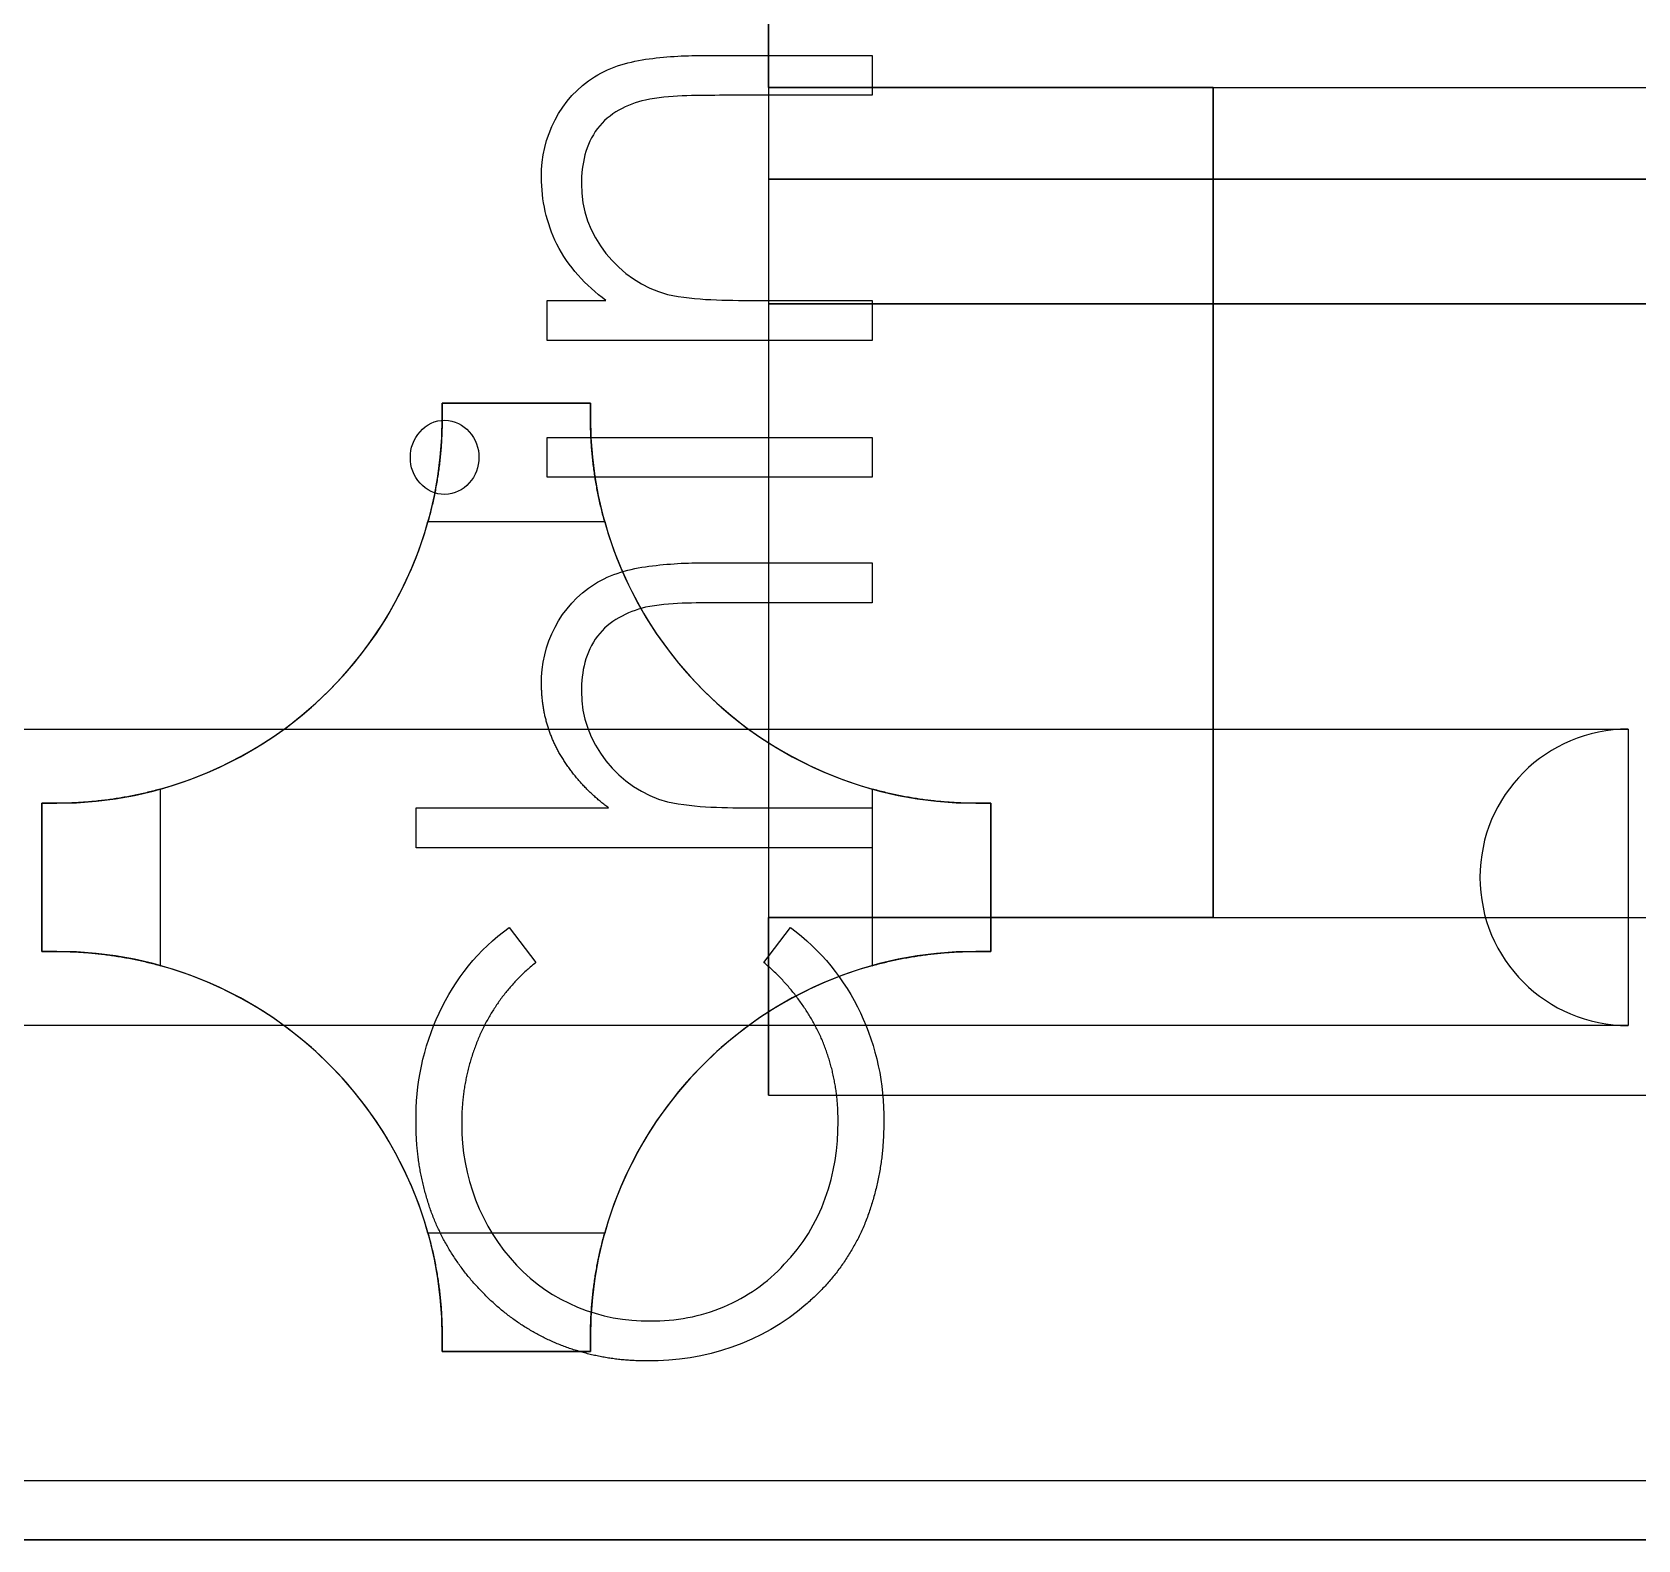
# Model space of a CAD drawing. Header units: millimetres. Extents: x -26.5 to 28.9, y -30 to 30.
# Drawn here: x 14.92 to 20.33, y 7.8 to 12.89 of the extents above; entities that cross this region are included whole.
import ezdxf

# ---------------------------------------------------------------- set-up
doc = ezdxf.new("R2010")
doc.units = ezdxf.units.MM
doc.layers.add('Feature', color=7, linetype='CONTINUOUS')

msp = doc.modelspace()

# ---------------------------------------------------------------- linework, layer by layer
at = {"layer": 'Feature'}
for p, q in [((17.4, 21.8, 12.37), (17.4, 9.9, 12.37)), ((17.4, 21.8, 12.37), (17.4, 9.9, 12.37)), ((17.4, 12.7, 2.45), (17.4, 19, 2.45)), ((17.4, 12.7, 2.45), (17.4, 19, 2.45)), ((17.1907, 12.8077, 15.1), (17.7505, 12.8077, 15.1)), ((17.1907, 12.8077, 15.09), (17.1907, 12.8077, 15.1)), ((17.1907, 12.8077, 15.1), (17.7505, 12.8077, 15.1)), ((17.1907, 12.8077, 15.09), (17.1907, 12.8077, 15.1)), ((17.1907, 12.8077, 15.09), (17.7505, 12.8077, 15.09)), ((17.1907, 12.8077, 15.09), (17.7505, 12.8077, 15.09)), ((17.7505, 12.8077, 15.1), (17.7505, 12.6731, 15.1)), ((17.7505, 12.8077, 15.09), (17.7505, 12.8077, 15.1)), ((17.7505, 12.8077, 15.1), (17.7505, 12.6731, 15.1)), ((17.7505, 12.8077, 15.09), (17.7505, 12.8077, 15.1)), ((17.7505, 12.8077, 15.09), (17.7505, 12.6731, 15.09)), ((17.7505, 12.8077, 15.09), (17.7505, 12.6731, 15.09)), ((17.7505, 12.6731, 15.1), (17.2349, 12.6731, 15.1)), ((17.7505, 12.6731, 15.1), (17.2349, 12.6731, 15.1)), ((17.7505, 12.6731, 15.09), (17.2349, 12.6731, 15.09)), ((17.2349, 12.6731, 15.09), (17.2349, 12.6731, 15.1)), ((17.2349, 12.6731, 15.09), (17.2349, 12.6731, 15.1)), ((17.7505, 12.6731, 15.09), (17.2349, 12.6731, 15.09)), ((17.4, 12.7, 6.67726), (17.4, 9.9, 6.67726)), ((17.4, 12.7, 6.67726), (17.4, 12.7, 2.45)), ((17.4, 12.7, 6.67726), (17.4, 12.7, 2.45)), ((18.9, 12.7, 6.67726), (17.4, 12.7, 6.67726)), ((17.4, 12.7, 2.45), (25.65, 12.7, 2.45)), ((17.4, 12.7, 2.45), (25.65, 12.7, 2.45)), ((17.4, 12.7, 6.67726), (17.4, 9.9, 6.67726)), ((18.9, 12.7, 6.67726), (17.4, 12.7, 6.67726)), ((17.7505, 12.6731, 15.09), (17.7505, 12.6731, 15.1)), ((17.7505, 12.6731, 15.09), (17.7505, 12.6731, 15.1)), ((18.9, 12.7, 5.54), (26.75, 12.7, 5.54)), ((18.9, 9.9, 5.54), (18.9, 12.7, 5.54)), ((18.9, 12.7, 5.54), (18.9, 12.7, 6.67726)), ((18.9, 12.7, 5.54), (26.75, 12.7, 5.54)), ((18.9, 12.7, 6.67726), (18.9, 9.9, 6.67726)), ((18.9, 9.9, 5.54), (18.9, 12.7, 5.54)), ((18.9, 12.7, 5.54), (18.9, 12.7, 6.67726)), ((18.9, 12.7, 6.67726), (18.9, 9.9, 6.67726)), ((16.9855, 12.6572, 15.09), (16.9855, 12.6572, 15.1)), ((16.9855, 12.6572, 15.09), (16.9855, 12.6572, 15.1)), ((16.6351, 12.3978, 15.09), (16.6351, 12.3978, 15.1)), ((16.6351, 12.3978, 15.09), (16.6351, 12.3978, 15.1)), ((16.7697, 12.3744, 15.09), (16.7697, 12.3744, 15.1)), ((16.7697, 12.3744, 15.09), (16.7697, 12.3744, 15.1)), ((17.4, 12.39, 9.19585), (17.4, 11.97, 9.19585)), ((17.4, 12.39, 9.19585), (23.9056, 12.39, 12.0923)), ((17.4, 12.39, 9.57898), (17.4, 11.97, 9.57898)), ((17.4, 12.39, 9.57898), (17.4, 12.39, 9.19585)), ((17.4, 12.39, 9.19585), (17.4, 11.97, 9.19585)), ((23.6687, 12.39, 12.37), (17.4, 12.39, 9.57898)), ((17.4, 12.39, 9.57898), (17.4, 11.97, 9.57898)), ((17.4, 12.39, 9.19585), (23.9056, 12.39, 12.0923)), ((17.4, 12.39, 9.57898), (17.4, 12.39, 9.19585)), ((23.6687, 12.39, 12.37), (17.4, 12.39, 9.57898)), ((16.6544, 11.8462, 15.1), (16.6544, 11.9808, 15.1)), ((16.6544, 11.9808, 15.1), (16.8521, 11.9808, 15.1)), ((16.6544, 11.8462, 15.1), (16.6544, 11.9808, 15.1)), ((16.6544, 11.8462, 15.09), (16.6544, 11.9808, 15.09)), ((16.6544, 11.9808, 15.09), (16.6544, 11.9808, 15.1)), ((16.6544, 11.9808, 15.1), (16.8521, 11.9808, 15.1)), ((16.6544, 11.9808, 15.09), (16.6544, 11.9808, 15.1)), ((16.6544, 11.9808, 15.09), (16.8521, 11.9808, 15.09)), ((16.6544, 11.9808, 15.09), (16.8521, 11.9808, 15.09)), ((16.6544, 11.8462, 15.09), (16.6544, 11.9808, 15.09)), ((16.8521, 11.9808, 15.09), (16.8521, 11.9808, 15.1)), ((16.8521, 11.9808, 15.09), (16.8521, 11.9808, 15.1)), ((17.06, 12.0015, 15.09), (17.06, 12.0015, 15.1)), ((17.06, 12.0015, 15.09), (17.06, 12.0015, 15.1)), ((17.3542, 11.9808, 15.1), (17.7505, 11.9808, 15.1)), ((17.3542, 11.9808, 15.09), (17.3542, 11.9808, 15.1)), ((17.3542, 11.9808, 15.1), (17.7505, 11.9808, 15.1)), ((17.3542, 11.9808, 15.09), (17.3542, 11.9808, 15.1)), ((17.3542, 11.9808, 15.09), (17.7505, 11.9808, 15.09)), ((17.3542, 11.9808, 15.09), (17.7505, 11.9808, 15.09)), ((17.4, 11.97, 9.19585), (23.9056, 11.97, 12.0923)), ((17.4, 11.97, 9.57898), (17.4, 11.97, 9.19585)), ((23.6687, 11.97, 12.37), (17.4, 11.97, 9.57898)), ((23.6687, 11.97, 12.37), (17.4, 11.97, 9.57898)), ((17.4, 11.97, 9.57898), (17.4, 11.97, 9.19585)), ((17.4, 11.97, 9.19585), (23.9056, 11.97, 12.0923)), ((17.7505, 11.9808, 15.1), (17.7505, 11.8462, 15.1)), ((17.7505, 11.9808, 15.09), (17.7505, 11.9808, 15.1)), ((17.7505, 11.9808, 15.1), (17.7505, 11.8462, 15.1)), ((17.7505, 11.9808, 15.09), (17.7505, 11.9808, 15.1)), ((17.7505, 11.9808, 15.09), (17.7505, 11.8462, 15.09)), ((17.7505, 11.9808, 15.09), (17.7505, 11.8462, 15.09)), ((17.7505, 11.8462, 15.1), (16.6544, 11.8462, 15.1)), ((17.7505, 11.8462, 15.1), (16.6544, 11.8462, 15.1)), ((17.7505, 11.8462, 15.09), (16.6544, 11.8462, 15.09)), ((16.6544, 11.8462, 15.09), (16.6544, 11.8462, 15.1)), ((16.6544, 11.8462, 15.09), (16.6544, 11.8462, 15.1)), ((17.7505, 11.8462, 15.09), (16.6544, 11.8462, 15.09)), ((17.7505, 11.8462, 15.09), (17.7505, 11.8462, 15.1)), ((17.7505, 11.8462, 15.09), (17.7505, 11.8462, 15.1)), ((16.3, 11.635, -1.3), (16.3, 11.635, 1.95)), ((16.3, 11.635, -1.3), (16.3, 11.585, -1.4)), ((16.3, 11.585, 1.95), (16.3, 11.635, 1.95)), ((16.8, 11.635, -1.3), (16.3, 11.635, -1.3)), ((16.3, 11.635, -1.3), (16.3, 11.635, 1.95)), ((16.3, 11.635, 1.95), (16.8, 11.635, 1.95)), ((16.3, 11.635, 1.95), (16.8, 11.635, 1.95)), ((16.3, 11.585, 1.95), (16.3, 11.635, 1.95)), ((16.3, 11.635, -1.3), (16.3, 11.585, -1.4)), ((16.8, 11.635, -1.3), (16.3, 11.635, -1.3)), ((16.8, 11.635, -1.3), (16.8, 11.635, 1.95)), ((16.8, 11.585, -1.4), (16.8, 11.635, -1.3)), ((16.8, 11.635, -1.3), (16.8, 11.635, 1.95)), ((16.8, 11.635, 1.95), (16.8, 11.585, 1.95)), ((16.8, 11.635, 1.95), (16.8, 11.585, 1.95)), ((16.8, 11.585, -1.4), (16.8, 11.635, -1.3)), ((16.3, 11.585, -1.4), (16.3, 11.585, 1.95)), ((16.3, 11.585, -1.4), (16.3, 11.585, 1.95)), ((16.3088, 11.5769, 15.09), (16.3088, 11.5769, 15.1)), ((16.3088, 11.5769, 15.09), (16.3088, 11.5769, 15.1)), ((16.8, 11.585, -1.4), (16.8, 11.585, 1.95)), ((16.8, 11.585, -1.4), (16.8, 11.585, 1.95)), ((16.6544, 11.3846, 15.1), (16.6544, 11.5192, 15.1)), ((16.6544, 11.5192, 15.1), (17.7505, 11.5192, 15.1)), ((16.6544, 11.3846, 15.1), (16.6544, 11.5192, 15.1)), ((16.6544, 11.3846, 15.09), (16.6544, 11.5192, 15.09)), ((16.6544, 11.5192, 15.09), (16.6544, 11.5192, 15.1)), ((16.6544, 11.5192, 15.1), (17.7505, 11.5192, 15.1)), ((16.6544, 11.5192, 15.09), (16.6544, 11.5192, 15.1)), ((16.6544, 11.5192, 15.09), (17.7505, 11.5192, 15.09)), ((16.6544, 11.5192, 15.09), (17.7505, 11.5192, 15.09)), ((16.6544, 11.3846, 15.09), (16.6544, 11.5192, 15.09)), ((17.7505, 11.5192, 15.1), (17.7505, 11.3846, 15.1)), ((17.7505, 11.5192, 15.09), (17.7505, 11.5192, 15.1)), ((17.7505, 11.5192, 15.1), (17.7505, 11.3846, 15.1)), ((17.7505, 11.5192, 15.09), (17.7505, 11.5192, 15.1)), ((17.7505, 11.5192, 15.09), (17.7505, 11.3846, 15.09)), ((17.7505, 11.5192, 15.09), (17.7505, 11.3846, 15.09)), ((16.1928, 11.4513, 15.09), (16.1928, 11.4513, 15.1)), ((16.1928, 11.4513, 15.09), (16.1928, 11.4513, 15.1)), ((16.4236, 11.4513, 15.09), (16.4236, 11.4513, 15.1)), ((16.4236, 11.4513, 15.09), (16.4236, 11.4513, 15.1)), ((17.7505, 11.3846, 15.1), (16.6544, 11.3846, 15.1)), ((17.7505, 11.3846, 15.1), (16.6544, 11.3846, 15.1)), ((17.7505, 11.3846, 15.09), (16.6544, 11.3846, 15.09)), ((16.6544, 11.3846, 15.09), (16.6544, 11.3846, 15.1)), ((16.6544, 11.3846, 15.09), (16.6544, 11.3846, 15.1)), ((17.7505, 11.3846, 15.09), (16.6544, 11.3846, 15.09)), ((17.7505, 11.3846, 15.09), (17.7505, 11.3846, 15.1)), ((17.7505, 11.3846, 15.09), (17.7505, 11.3846, 15.1)), ((16.3088, 11.3269, 15.09), (16.3088, 11.3269, 15.1)), ((16.3088, 11.3269, 15.09), (16.3088, 11.3269, 15.1)), ((16.252, 11.235, -2.1), (16.848, 11.235, -2.1)), ((16.252, 11.235, -2.1), (16.848, 11.235, -2.1)), ((17.1907, 11.0962, 15.1), (17.7505, 11.0962, 15.1)), ((17.1907, 11.0962, 15.09), (17.1907, 11.0962, 15.1)), ((17.1907, 11.0962, 15.1), (17.7505, 11.0962, 15.1)), ((17.1907, 11.0962, 15.09), (17.1907, 11.0962, 15.1)), ((17.1907, 11.0962, 15.09), (17.7505, 11.0962, 15.09)), ((17.1907, 11.0962, 15.09), (17.7505, 11.0962, 15.09)), ((17.7505, 11.0962, 15.1), (17.7505, 10.9615, 15.1)), ((17.7505, 11.0962, 15.09), (17.7505, 11.0962, 15.1)), ((17.7505, 11.0962, 15.1), (17.7505, 10.9615, 15.1)), ((17.7505, 11.0962, 15.09), (17.7505, 11.0962, 15.1)), ((17.7505, 11.0962, 15.09), (17.7505, 10.9615, 15.09)), ((17.7505, 11.0962, 15.09), (17.7505, 10.9615, 15.09)), ((16.9855, 10.9459, 15.09), (16.9855, 10.9459, 15.1)), ((16.9855, 10.9459, 15.09), (16.9855, 10.9459, 15.1)), ((17.7505, 10.9615, 15.1), (17.2349, 10.9615, 15.1)), ((17.7505, 10.9615, 15.1), (17.2349, 10.9615, 15.1)), ((17.7505, 10.9615, 15.09), (17.2349, 10.9615, 15.09)), ((17.2349, 10.9615, 15.09), (17.2349, 10.9615, 15.1)), ((17.2349, 10.9615, 15.09), (17.2349, 10.9615, 15.1)), ((17.7505, 10.9615, 15.09), (17.2349, 10.9615, 15.09)), ((17.7505, 10.9615, 15.09), (17.7505, 10.9615, 15.1)), ((17.7505, 10.9615, 15.09), (17.7505, 10.9615, 15.1)), ((16.6351, 10.6863, 15.09), (16.6351, 10.6863, 15.1)), ((16.6351, 10.6863, 15.09), (16.6351, 10.6863, 15.1)), ((16.7697, 10.6626, 15.09), (16.7697, 10.6626, 15.1)), ((16.7697, 10.6626, 15.09), (16.7697, 10.6626, 15.1)), ((12.3, 10.535, 1.95), (20.3, 10.535, 1.95)), ((12.3, 10.535, 1.95), (20.3, 10.535, 1.95)), ((20.3, 10.535, 1.95), (20.3, 9.535, 1.95)), ((20.3, 10.535, 1.95), (20.3, 9.535, 1.95)), ((15.35, 9.737, -2.1), (15.35, 10.333, -2.1)), ((15.35, 9.737, -2.1), (15.35, 10.333, -2.1)), ((17.06, 10.29, 15.09), (17.06, 10.29, 15.1)), ((17.06, 10.29, 15.09), (17.06, 10.29, 15.1)), ((17.75, 10.333, -2.1), (17.75, 9.737, -2.1)), ((17.75, 10.333, -2.1), (17.75, 9.737, -2.1)), ((14.95, 10.285, -1.3), (14.95, 10.285, 1.95)), ((14.95, 10.285, -1.3), (14.95, 9.785, -1.3)), ((14.95, 9.785, 1.95), (14.95, 10.285, 1.95)), ((15, 10.285, -1.4), (14.95, 10.285, -1.3)), ((14.95, 10.285, -1.3), (14.95, 10.285, 1.95)), ((14.95, 10.285, 1.95), (15, 10.285, 1.95)), ((14.95, 10.285, 1.95), (15, 10.285, 1.95)), ((14.95, 9.785, 1.95), (14.95, 10.285, 1.95)), ((14.95, 10.285, -1.3), (14.95, 9.785, -1.3)), ((15, 10.285, -1.4), (14.95, 10.285, -1.3)), ((15, 10.285, -1.4), (15, 10.285, 1.95)), ((15, 10.285, -1.4), (15, 10.285, 1.95)), ((16.2121, 10.1346, 15.1), (16.2121, 10.2692, 15.1)), ((16.2121, 10.2692, 15.1), (16.8614, 10.2692, 15.1)), ((16.2121, 10.1346, 15.1), (16.2121, 10.2692, 15.1)), ((16.2121, 10.1346, 15.09), (16.2121, 10.2692, 15.09)), ((16.2121, 10.2692, 15.09), (16.2121, 10.2692, 15.1)), ((16.2121, 10.2692, 15.1), (16.8614, 10.2692, 15.1)), ((16.2121, 10.2692, 15.09), (16.2121, 10.2692, 15.1)), ((16.2121, 10.2692, 15.09), (16.8614, 10.2692, 15.09)), ((16.2121, 10.2692, 15.09), (16.8614, 10.2692, 15.09)), ((16.2121, 10.1346, 15.09), (16.2121, 10.2692, 15.09)), ((16.8614, 10.2692, 15.09), (16.8614, 10.2692, 15.1)), ((16.8614, 10.2692, 15.09), (16.8614, 10.2692, 15.1)), ((17.3542, 10.2692, 15.1), (17.7505, 10.2692, 15.1)), ((17.3542, 10.2692, 15.09), (17.3542, 10.2692, 15.1)), ((17.3542, 10.2692, 15.1), (17.7505, 10.2692, 15.1)), ((17.3542, 10.2692, 15.09), (17.3542, 10.2692, 15.1)), ((17.3542, 10.2692, 15.09), (17.7505, 10.2692, 15.09)), ((17.3542, 10.2692, 15.09), (17.7505, 10.2692, 15.09)), ((17.7505, 10.2692, 15.1), (17.7505, 10.1346, 15.1)), ((17.7505, 10.2692, 15.09), (17.7505, 10.2692, 15.1)), ((17.7505, 10.2692, 15.1), (17.7505, 10.1346, 15.1)), ((17.7505, 10.2692, 15.09), (17.7505, 10.2692, 15.1)), ((17.7505, 10.2692, 15.09), (17.7505, 10.1346, 15.09)), ((17.7505, 10.2692, 15.09), (17.7505, 10.1346, 15.09)), ((18.1, 10.285, -1.4), (18.1, 10.285, 1.95)), ((18.15, 10.285, -1.3), (18.1, 10.285, -1.4)), ((18.1, 10.285, -1.4), (18.1, 10.285, 1.95)), ((18.1, 10.285, 1.95), (18.15, 10.285, 1.95)), ((18.1, 10.285, 1.95), (18.15, 10.285, 1.95)), ((18.15, 10.285, -1.3), (18.1, 10.285, -1.4)), ((18.15, 9.785, -1.3), (18.15, 10.285, -1.3)), ((18.15, 10.285, -1.3), (18.15, 10.285, 1.95)), ((18.15, 10.285, 1.95), (18.15, 9.785, 1.95)), ((18.15, 10.285, -1.3), (18.15, 10.285, 1.95)), ((18.15, 10.285, 1.95), (18.15, 9.785, 1.95)), ((18.15, 9.785, -1.3), (18.15, 10.285, -1.3)), ((17.7505, 10.1346, 15.1), (16.2121, 10.1346, 15.1)), ((17.7505, 10.1346, 15.1), (16.2121, 10.1346, 15.1)), ((17.7505, 10.1346, 15.09), (16.2121, 10.1346, 15.09)), ((16.2121, 10.1346, 15.09), (16.2121, 10.1346, 15.1)), ((16.2121, 10.1346, 15.09), (16.2121, 10.1346, 15.1)), ((17.7505, 10.1346, 15.09), (16.2121, 10.1346, 15.09)), ((17.7505, 10.1346, 15.09), (17.7505, 10.1346, 15.1)), ((17.7505, 10.1346, 15.09), (17.7505, 10.1346, 15.1)), ((16.5258, 9.86538, 15.1), (16.6159, 9.7476, 15.1)), ((16.5258, 9.86538, 15.09), (16.5258, 9.86538, 15.1)), ((16.5258, 9.86538, 15.1), (16.6159, 9.7476, 15.1)), ((16.5258, 9.86538, 15.09), (16.5258, 9.86538, 15.1)), ((16.5258, 9.86538, 15.09), (16.6159, 9.7476, 15.09)), ((16.5258, 9.86538, 15.09), (16.6159, 9.7476, 15.09)), ((17.3851, 9.7476, 15.1), (17.4744, 9.86538, 15.1)), ((17.3851, 9.7476, 15.1), (17.4744, 9.86538, 15.1)), ((17.3851, 9.7476, 15.09), (17.4744, 9.86538, 15.09)), ((17.3851, 9.7476, 15.09), (17.4744, 9.86538, 15.09)), ((17.4, 9.9, 12.37), (17.4, 9.9, 9.605)), ((17.4, 9.9, 9.605), (17.4, 9.3, 9.605)), ((17.4, 9.3, 6.805), (17.4, 9.9, 6.805)), ((17.4, 9.9, 6.805), (17.4, 9.9, 6.67726)), ((18.9, 9.9, 6.67726), (17.4, 9.9, 6.67726)), ((17.4, 9.9, 6.805), (17.4, 9.9, 6.67726)), ((17.4, 9.9, 6.805), (26.75, 9.9, 6.805)), ((17.4, 9.9, 9.605), (26.6, 9.9, 9.605)), ((17.4, 9.9, 9.605), (17.4, 9.3, 9.605)), ((17.4, 9.9, 12.37), (26.6, 9.9, 12.37)), ((17.4, 9.9, 9.605), (26.6, 9.9, 9.605)), ((17.4, 9.9, 12.37), (17.4, 9.9, 9.605)), ((17.4, 9.9, 12.37), (26.6, 9.9, 12.37)), ((17.4, 9.9, 6.805), (26.75, 9.9, 6.805)), ((17.4, 9.3, 6.805), (17.4, 9.9, 6.805)), ((18.9, 9.9, 6.67726), (17.4, 9.9, 6.67726)), ((17.4744, 9.86538, 15.09), (17.4744, 9.86538, 15.1)), ((17.4744, 9.86538, 15.09), (17.4744, 9.86538, 15.1)), ((18.9, 9.9, 5.54), (26.75, 9.9, 5.54)), ((18.9, 9.9, 6.67726), (18.9, 9.9, 5.54)), ((18.9, 9.9, 5.54), (26.75, 9.9, 5.54)), ((18.9, 9.9, 6.67726), (18.9, 9.9, 5.54)), ((14.95, 9.785, -1.3), (14.95, 9.785, 1.95)), ((14.95, 9.785, -1.3), (15, 9.785, -1.4)), ((15, 9.785, 1.95), (14.95, 9.785, 1.95)), ((14.95, 9.785, -1.3), (14.95, 9.785, 1.95)), ((15, 9.785, 1.95), (14.95, 9.785, 1.95)), ((14.95, 9.785, -1.3), (15, 9.785, -1.4)), ((15, 9.785, -1.4), (15, 9.785, 1.95)), ((15, 9.785, -1.4), (15, 9.785, 1.95)), ((18.1, 9.785, -1.4), (18.1, 9.785, 1.95)), ((18.1, 9.785, -1.4), (18.15, 9.785, -1.3)), ((18.15, 9.785, 1.95), (18.1, 9.785, 1.95)), ((18.1, 9.785, -1.4), (18.1, 9.785, 1.95)), ((18.15, 9.785, 1.95), (18.1, 9.785, 1.95)), ((18.1, 9.785, -1.4), (18.15, 9.785, -1.3)), ((18.15, 9.785, -1.3), (18.15, 9.785, 1.95)), ((18.15, 9.785, -1.3), (18.15, 9.785, 1.95)), ((16.6159, 9.7476, 15.09), (16.6159, 9.7476, 15.1)), ((16.6159, 9.7476, 15.09), (16.6159, 9.7476, 15.1)), ((17.3851, 9.7476, 15.09), (17.3851, 9.7476, 15.1)), ((17.3851, 9.7476, 15.09), (17.3851, 9.7476, 15.1)), ((20.3, 9.535, 1.95), (12.3, 9.535, 1.95)), ((20.3, 9.535, 1.95), (12.3, 9.535, 1.95)), ((17.4, 9.3, 9.605), (17.4, 9.3, 6.805)), ((17.4, 9.3, 9.605), (26.6, 9.3, 9.605)), ((17.4, 9.3, 6.805), (26.75, 9.3, 6.805)), ((17.4, 9.3, 9.605), (17.4, 9.3, 6.805)), ((17.4, 9.3, 9.605), (26.6, 9.3, 9.605)), ((17.4, 9.3, 6.805), (26.75, 9.3, 6.805)), ((16.2121, 9.21094, 15.09), (16.2121, 9.21094, 15.1)), ((16.2121, 9.21094, 15.09), (16.2121, 9.21094, 15.1)), ((17.6351, 9.21184, 15.09), (17.6351, 9.21184, 15.1)), ((17.6351, 9.21184, 15.09), (17.6351, 9.21184, 15.1)), ((17.789, 9.21274, 15.09), (17.789, 9.21274, 15.1)), ((17.789, 9.21274, 15.09), (17.789, 9.21274, 15.1)), ((16.3659, 9.20252, 15.09), (16.3659, 9.20252, 15.1)), ((16.3659, 9.20252, 15.09), (16.3659, 9.20252, 15.1)), ((16.848, 8.835, -2.1), (16.252, 8.835, -2.1)), ((16.848, 8.835, -2.1), (16.252, 8.835, -2.1)), ((17.5267, 8.59405, 15.09), (17.5267, 8.59405, 15.1)), ((17.5267, 8.59405, 15.09), (17.5267, 8.59405, 15.1)), ((17.002, 8.53846, 15.09), (17.002, 8.53846, 15.1)), ((17.002, 8.53846, 15.09), (17.002, 8.53846, 15.1)), ((16.3, 8.485, -1.4), (16.3, 8.485, 1.95)), ((16.3, 8.485, -1.4), (16.3, 8.435, -1.3)), ((16.3, 8.435, 1.95), (16.3, 8.485, 1.95)), ((16.3, 8.485, -1.4), (16.3, 8.485, 1.95)), ((16.3, 8.435, 1.95), (16.3, 8.485, 1.95)), ((16.3, 8.485, -1.4), (16.3, 8.435, -1.3)), ((16.8, 8.485, -1.4), (16.8, 8.485, 1.95)), ((16.8, 8.435, -1.3), (16.8, 8.485, -1.4)), ((16.8, 8.485, -1.4), (16.8, 8.485, 1.95)), ((16.8, 8.485, 1.95), (16.8, 8.435, 1.95)), ((16.8, 8.485, 1.95), (16.8, 8.435, 1.95)), ((16.8, 8.435, -1.3), (16.8, 8.485, -1.4)), ((16.3, 8.435, -1.3), (16.3, 8.435, 1.95)), ((16.3, 8.435, -1.3), (16.8, 8.435, -1.3)), ((16.8, 8.435, 1.95), (16.3, 8.435, 1.95)), ((16.3, 8.435, -1.3), (16.3, 8.435, 1.95)), ((16.8, 8.435, 1.95), (16.3, 8.435, 1.95)), ((16.3, 8.435, -1.3), (16.8, 8.435, -1.3)), ((16.8, 8.435, -1.3), (16.8, 8.435, 1.95)), ((16.8, 8.435, -1.3), (16.8, 8.435, 1.95)), ((16.9918, 8.40385, 15.09), (16.9918, 8.40385, 15.1)), ((16.9918, 8.40385, 15.09), (16.9918, 8.40385, 15.1)), ((6.15, 8, 15.1), (27.1, 8, 15.1)), ((6.15, 8, 15.1), (27.1, 8, 15.1)), ((27.1, 7.8, 14.9), (6.15, 7.8, 14.9)), ((27.1, 7.8, 14.9), (6.15, 7.8, 14.9)), ((11.85, 7.8, 1.95), (27.1, 7.8, 1.95)), ((11.85, 7.8, 1.95), (27.1, 7.8, 1.95))]:
    msp.add_line(p, q, dxfattribs=at)
for centre, radius, start, end in [((15, 11.585, 1.95), 1.3, -90, 0), ((15, 11.585, 1.95), 1.3, -90, 0), ((18.1, 11.585, 1.95), 1.3, 180, -90), ((18.1, 11.585, 1.95), 1.3, 180, -90), ((15, 11.585, -2.1), 1.3, -74.3815, -15.6185), ((15, 11.585, -2.1), 1.3, -74.3815, -15.6185), ((18.1, 11.585, -2.1), 1.3, -164.382, -105.618), ((18.1, 11.585, -2.1), 1.3, -164.382, -105.618), ((20.3, 10.035, 1.95), 0.5, 90, -90), ((20.3, 10.035, 1.95), 0.5, 90, -90), ((15, 8.485, 1.95), 1.3, 0, 90), ((15, 8.485, 1.95), 1.3, 0, 90), ((18.1, 8.485, 1.95), 1.3, 90, 180), ((18.1, 8.485, 1.95), 1.3, 90, 180), ((15, 8.485, -2.1), 1.3, 15.6185, 74.3815), ((15, 8.485, -2.1), 1.3, 15.6185, 74.3815), ((18.1, 8.485, -2.1), 1.3, 105.618, 164.382), ((18.1, 8.485, -2.1), 1.3, 105.618, 164.382)]:
    msp.add_arc(centre, radius, start, end, dxfattribs=at)
for points, degree, knots in [([(16.6351, 12.3978, 15.1), (16.6322, 12.5311, 15.1), (16.6996, 12.6654, 15.1), (16.8142, 12.7356, 15.1), (16.8694, 12.771, 15.1), (16.9339, 12.7873, 15.1), (16.9981, 12.7963, 15.1), (17.0621, 12.8043, 15.1), (17.1263, 12.8081, 15.1), (17.1907, 12.8077, 15.1)], 3, [0, 0, 0, 0, 0.507044, 0.507044, 0.507044, 0.754803, 0.754803, 0.754803, 1, 1, 1, 1]), ([(16.6351, 12.3978, 15.1), (16.6322, 12.5311, 15.1), (16.6996, 12.6654, 15.1), (16.8142, 12.7356, 15.1), (16.8694, 12.771, 15.1), (16.9339, 12.7873, 15.1), (16.9981, 12.7963, 15.1), (17.0621, 12.8043, 15.1), (17.1263, 12.8081, 15.1), (17.1907, 12.8077, 15.1)], 3, [0, 0, 0, 0, 0.507044, 0.507044, 0.507044, 0.754803, 0.754803, 0.754803, 1, 1, 1, 1]), ([(16.6351, 12.3978, 15.09), (16.6322, 12.5311, 15.09), (16.6996, 12.6654, 15.09), (16.8142, 12.7356, 15.09), (16.8694, 12.771, 15.09), (16.9339, 12.7873, 15.09), (16.9981, 12.7963, 15.09), (17.0621, 12.8043, 15.09), (17.1263, 12.8081, 15.09), (17.1907, 12.8077, 15.09)], 3, [0, 0, 0, 0, 0.507044, 0.507044, 0.507044, 0.754803, 0.754803, 0.754803, 1, 1, 1, 1]), ([(16.6351, 12.3978, 15.09), (16.6322, 12.5311, 15.09), (16.6996, 12.6654, 15.09), (16.8142, 12.7356, 15.09), (16.8694, 12.771, 15.09), (16.9339, 12.7873, 15.09), (16.9981, 12.7963, 15.09), (17.0621, 12.8043, 15.09), (17.1263, 12.8081, 15.09), (17.1907, 12.8077, 15.09)], 3, [0, 0, 0, 0, 0.507044, 0.507044, 0.507044, 0.754803, 0.754803, 0.754803, 1, 1, 1, 1]), ([(16.9855, 12.6572, 15.1), (16.9234, 12.6432, 15.1), (16.8626, 12.6127, 15.1), (16.8238, 12.5607, 15.1), (16.7833, 12.5078, 15.1), (16.7697, 12.4397, 15.1), (16.7697, 12.3744, 15.1)], 3, [0, 0, 0, 0, 0.493178, 0.493178, 0.493178, 1, 1, 1, 1]), ([(16.9855, 12.6572, 15.1), (16.9234, 12.6432, 15.1), (16.8626, 12.6127, 15.1), (16.8238, 12.5607, 15.1), (16.7833, 12.5078, 15.1), (16.7697, 12.4397, 15.1), (16.7697, 12.3744, 15.1)], 3, [0, 0, 0, 0, 0.493178, 0.493178, 0.493178, 1, 1, 1, 1]), ([(16.9855, 12.6572, 15.09), (16.9234, 12.6432, 15.09), (16.8626, 12.6127, 15.09), (16.8238, 12.5607, 15.09), (16.7833, 12.5078, 15.09), (16.7697, 12.4397, 15.09), (16.7697, 12.3744, 15.09)], 3, [0, 0, 0, 0, 0.493178, 0.493178, 0.493178, 1, 1, 1, 1]), ([(16.9855, 12.6572, 15.09), (16.9234, 12.6432, 15.09), (16.8626, 12.6127, 15.09), (16.8238, 12.5607, 15.09), (16.7833, 12.5078, 15.09), (16.7697, 12.4397, 15.09), (16.7697, 12.3744, 15.09)], 3, [0, 0, 0, 0, 0.493178, 0.493178, 0.493178, 1, 1, 1, 1]), ([(16.8521, 11.9808, 15.1), (16.7849, 12.0319, 15.1), (16.7243, 12.0944, 15.1), (16.6868, 12.171, 15.1), (16.652, 12.2425, 15.1), (16.6348, 12.3182, 15.1), (16.6351, 12.3978, 15.1)], 3, [0, 0, 0, 0, 0.51993, 0.51993, 0.51993, 1, 1, 1, 1]), ([(16.8521, 11.9808, 15.1), (16.7849, 12.0319, 15.1), (16.7243, 12.0944, 15.1), (16.6868, 12.171, 15.1), (16.652, 12.2425, 15.1), (16.6348, 12.3182, 15.1), (16.6351, 12.3978, 15.1)], 3, [0, 0, 0, 0, 0.51993, 0.51993, 0.51993, 1, 1, 1, 1]), ([(16.8521, 11.9808, 15.09), (16.7849, 12.0319, 15.09), (16.7243, 12.0944, 15.09), (16.6868, 12.171, 15.09), (16.652, 12.2425, 15.09), (16.6348, 12.3182, 15.09), (16.6351, 12.3978, 15.09)], 3, [0, 0, 0, 0, 0.51993, 0.51993, 0.51993, 1, 1, 1, 1]), ([(16.8521, 11.9808, 15.09), (16.7849, 12.0319, 15.09), (16.7243, 12.0944, 15.09), (16.6868, 12.171, 15.09), (16.652, 12.2425, 15.09), (16.6348, 12.3182, 15.09), (16.6351, 12.3978, 15.09)], 3, [0, 0, 0, 0, 0.51993, 0.51993, 0.51993, 1, 1, 1, 1]), ([(16.6351, 10.6863, 15.1), (16.6322, 10.8195, 15.1), (16.6995, 10.9537, 15.1), (16.8139, 11.024, 15.1), (16.8689, 11.0596, 15.1), (16.9334, 11.0757, 15.1), (16.9975, 11.0847, 15.1), (17.0617, 11.0928, 15.1), (17.1261, 11.0966, 15.1), (17.1907, 11.0962, 15.1)], 3, [0, 0, 0, 0, 0.506696, 0.506696, 0.506696, 0.75408, 0.75408, 0.75408, 1, 1, 1, 1]), ([(16.6351, 10.6863, 15.1), (16.6322, 10.8195, 15.1), (16.6995, 10.9537, 15.1), (16.8139, 11.024, 15.1), (16.8689, 11.0596, 15.1), (16.9334, 11.0757, 15.1), (16.9975, 11.0847, 15.1), (17.0617, 11.0928, 15.1), (17.1261, 11.0966, 15.1), (17.1907, 11.0962, 15.1)], 3, [0, 0, 0, 0, 0.506696, 0.506696, 0.506696, 0.75408, 0.75408, 0.75408, 1, 1, 1, 1]), ([(16.6351, 10.6863, 15.09), (16.6322, 10.8195, 15.09), (16.6995, 10.9537, 15.09), (16.8139, 11.024, 15.09), (16.8689, 11.0596, 15.09), (16.9334, 11.0757, 15.09), (16.9975, 11.0847, 15.09), (17.0617, 11.0928, 15.09), (17.1261, 11.0966, 15.09), (17.1907, 11.0962, 15.09)], 3, [0, 0, 0, 0, 0.506696, 0.506696, 0.506696, 0.75408, 0.75408, 0.75408, 1, 1, 1, 1]), ([(16.6351, 10.6863, 15.09), (16.6322, 10.8195, 15.09), (16.6995, 10.9537, 15.09), (16.8139, 11.024, 15.09), (16.8689, 11.0596, 15.09), (16.9334, 11.0757, 15.09), (16.9975, 11.0847, 15.09), (17.0617, 11.0928, 15.09), (17.1261, 11.0966, 15.09), (17.1907, 11.0962, 15.09)], 3, [0, 0, 0, 0, 0.506696, 0.506696, 0.506696, 0.75408, 0.75408, 0.75408, 1, 1, 1, 1]), ([(16.9855, 10.9459, 15.1), (16.9237, 10.9305, 15.1), (16.8627, 10.9004, 15.1), (16.8238, 10.8483, 15.1), (16.7831, 10.7957, 15.1), (16.7696, 10.7277, 15.1), (16.7697, 10.6626, 15.1)], 3, [0, 0, 0, 0, 0.494379, 0.494379, 0.494379, 1, 1, 1, 1]), ([(16.9855, 10.9459, 15.1), (16.9237, 10.9305, 15.1), (16.8627, 10.9004, 15.1), (16.8238, 10.8483, 15.1), (16.7831, 10.7957, 15.1), (16.7696, 10.7277, 15.1), (16.7697, 10.6626, 15.1)], 3, [0, 0, 0, 0, 0.494379, 0.494379, 0.494379, 1, 1, 1, 1]), ([(16.9855, 10.9459, 15.09), (16.9237, 10.9305, 15.09), (16.8627, 10.9004, 15.09), (16.8238, 10.8483, 15.09), (16.7831, 10.7957, 15.09), (16.7696, 10.7277, 15.09), (16.7697, 10.6626, 15.09)], 3, [0, 0, 0, 0, 0.494379, 0.494379, 0.494379, 1, 1, 1, 1]), ([(16.9855, 10.9459, 15.09), (16.9237, 10.9305, 15.09), (16.8627, 10.9004, 15.09), (16.8238, 10.8483, 15.09), (16.7831, 10.7957, 15.09), (16.7696, 10.7277, 15.09), (16.7697, 10.6626, 15.09)], 3, [0, 0, 0, 0, 0.494379, 0.494379, 0.494379, 1, 1, 1, 1]), ([(16.8614, 10.2692, 15.1), (16.7561, 10.347, 15.1), (16.6916, 10.4603, 15.1), (16.635, 10.5662, 15.1), (16.6351, 10.6863, 15.1)], 2, [0, 0, 0, 0.522555, 0.522555, 1, 1, 1]), ([(16.8614, 10.2692, 15.1), (16.7561, 10.347, 15.1), (16.6916, 10.4603, 15.1), (16.635, 10.5662, 15.1), (16.6351, 10.6863, 15.1)], 2, [0, 0, 0, 0.522555, 0.522555, 1, 1, 1]), ([(16.8614, 10.2692, 15.09), (16.7561, 10.347, 15.09), (16.6916, 10.4603, 15.09), (16.635, 10.5662, 15.09), (16.6351, 10.6863, 15.09)], 2, [0, 0, 0, 0.522555, 0.522555, 1, 1, 1]), ([(16.8614, 10.2692, 15.09), (16.7561, 10.347, 15.09), (16.6916, 10.4603, 15.09), (16.635, 10.5662, 15.09), (16.6351, 10.6863, 15.09)], 2, [0, 0, 0, 0.522555, 0.522555, 1, 1, 1]), ([(16.6159, 9.7476, 15.1), (16.4946, 9.65005, 15.1), (16.4296, 9.50871, 15.1), (16.3646, 9.36263, 15.1), (16.3659, 9.20252, 15.1)], 2, [0, 0, 0, 0.492456, 0.492456, 1, 1, 1]), ([(16.6159, 9.7476, 15.1), (16.4946, 9.65005, 15.1), (16.4296, 9.50871, 15.1), (16.3646, 9.36263, 15.1), (16.3659, 9.20252, 15.1)], 2, [0, 0, 0, 0.492456, 0.492456, 1, 1, 1]), ([(16.6159, 9.7476, 15.09), (16.4946, 9.65005, 15.09), (16.4296, 9.50871, 15.09), (16.3646, 9.36263, 15.09), (16.3659, 9.20252, 15.09)], 2, [0, 0, 0, 0.492456, 0.492456, 1, 1, 1]), ([(16.6159, 9.7476, 15.09), (16.4946, 9.65005, 15.09), (16.4296, 9.50871, 15.09), (16.3646, 9.36263, 15.09), (16.3659, 9.20252, 15.09)], 2, [0, 0, 0, 0.492456, 0.492456, 1, 1, 1]), ([(17.6351, 9.21184, 15.1), (17.6362, 9.3659, 15.1), (17.5726, 9.50601, 15.1), (17.5047, 9.64664, 15.1), (17.3851, 9.7476, 15.1)], 2, [0, 0, 0, 0.49594, 0.49594, 1, 1, 1]), ([(17.6351, 9.21184, 15.1), (17.6362, 9.3659, 15.1), (17.5726, 9.50601, 15.1), (17.5047, 9.64664, 15.1), (17.3851, 9.7476, 15.1)], 2, [0, 0, 0, 0.49594, 0.49594, 1, 1, 1]), ([(17.6351, 9.21184, 15.09), (17.6362, 9.3659, 15.09), (17.5726, 9.50601, 15.09), (17.5047, 9.64664, 15.09), (17.3851, 9.7476, 15.09)], 2, [0, 0, 0, 0.49594, 0.49594, 1, 1, 1]), ([(17.6351, 9.21184, 15.09), (17.6362, 9.3659, 15.09), (17.5726, 9.50601, 15.09), (17.5047, 9.64664, 15.09), (17.3851, 9.7476, 15.09)], 2, [0, 0, 0, 0.49594, 0.49594, 1, 1, 1]), ([(16.9918, 8.40385, 15.1), (16.8342, 8.40255, 15.1), (16.6883, 8.46154, 15.1), (16.5451, 8.52197, 15.1), (16.4371, 8.63401, 15.1), (16.3263, 8.74652, 15.1), (16.2682, 8.89333, 15.1), (16.2106, 9.04677, 15.1), (16.2121, 9.21094, 15.1)], 2, [0, 0, 0, 0.248014, 0.248014, 0.492743, 0.492743, 0.741246, 0.741246, 1, 1, 1]), ([(16.9918, 8.40385, 15.1), (16.8342, 8.40255, 15.1), (16.6883, 8.46154, 15.1), (16.5451, 8.52197, 15.1), (16.4371, 8.63401, 15.1), (16.3263, 8.74652, 15.1), (16.2682, 8.89333, 15.1), (16.2106, 9.04677, 15.1), (16.2121, 9.21094, 15.1)], 2, [0, 0, 0, 0.248014, 0.248014, 0.492743, 0.492743, 0.741246, 0.741246, 1, 1, 1]), ([(16.9918, 8.40385, 15.09), (16.8342, 8.40255, 15.09), (16.6883, 8.46154, 15.09), (16.5451, 8.52197, 15.09), (16.4371, 8.63401, 15.09), (16.3263, 8.74652, 15.09), (16.2682, 8.89333, 15.09), (16.2106, 9.04677, 15.09), (16.2121, 9.21094, 15.09)], 2, [0, 0, 0, 0.248014, 0.248014, 0.492743, 0.492743, 0.741246, 0.741246, 1, 1, 1]), ([(16.9918, 8.40385, 15.09), (16.8342, 8.40255, 15.09), (16.6883, 8.46154, 15.09), (16.5451, 8.52197, 15.09), (16.4371, 8.63401, 15.09), (16.3263, 8.74652, 15.09), (16.2682, 8.89333, 15.09), (16.2106, 9.04677, 15.09), (16.2121, 9.21094, 15.09)], 2, [0, 0, 0, 0.248014, 0.248014, 0.492743, 0.492743, 0.741246, 0.741246, 1, 1, 1]), ([(17.002, 8.53846, 15.1), (17.088, 8.53768, 15.1), (17.1708, 8.55361, 15.1), (17.2502, 8.58624, 15.1), (17.3281, 8.61975, 15.1), (17.396, 8.66752, 15.1), (17.4539, 8.72957, 15.1), (17.5779, 8.85673, 15.1), (17.6376, 9.03614, 15.1), (17.6351, 9.21184, 15.1)], 3, [0, 0, 0, 0, 0.246146, 0.246146, 0.246146, 0.48884, 0.48884, 0.48884, 1, 1, 1, 1]), ([(17.002, 8.53846, 15.1), (17.088, 8.53768, 15.1), (17.1708, 8.55361, 15.1), (17.2502, 8.58624, 15.1), (17.3281, 8.61975, 15.1), (17.396, 8.66752, 15.1), (17.4539, 8.72957, 15.1), (17.5779, 8.85673, 15.1), (17.6376, 9.03614, 15.1), (17.6351, 9.21184, 15.1)], 3, [0, 0, 0, 0, 0.246146, 0.246146, 0.246146, 0.48884, 0.48884, 0.48884, 1, 1, 1, 1]), ([(17.002, 8.53846, 15.09), (17.088, 8.53768, 15.09), (17.1708, 8.55361, 15.09), (17.2502, 8.58624, 15.09), (17.3281, 8.61975, 15.09), (17.396, 8.66752, 15.09), (17.4539, 8.72957, 15.09), (17.5779, 8.85673, 15.09), (17.6376, 9.03614, 15.09), (17.6351, 9.21184, 15.09)], 3, [0, 0, 0, 0, 0.246146, 0.246146, 0.246146, 0.48884, 0.48884, 0.48884, 1, 1, 1, 1]), ([(17.002, 8.53846, 15.09), (17.088, 8.53768, 15.09), (17.1708, 8.55361, 15.09), (17.2502, 8.58624, 15.09), (17.3281, 8.61975, 15.09), (17.396, 8.66752, 15.09), (17.4539, 8.72957, 15.09), (17.5779, 8.85673, 15.09), (17.6376, 9.03614, 15.09), (17.6351, 9.21184, 15.09)], 3, [0, 0, 0, 0, 0.246146, 0.246146, 0.246146, 0.48884, 0.48884, 0.48884, 1, 1, 1, 1]), ([(17.789, 9.21274, 15.1), (17.7913, 9.03065, 15.1), (17.7235, 8.86208, 15.1), (17.6563, 8.70518, 15.1), (17.5267, 8.59405, 15.1)], 2, [0, 0, 0, 0.516996, 0.516996, 1, 1, 1]), ([(17.789, 9.21274, 15.1), (17.7913, 9.03065, 15.1), (17.7235, 8.86208, 15.1), (17.6563, 8.70518, 15.1), (17.5267, 8.59405, 15.1)], 2, [0, 0, 0, 0.516996, 0.516996, 1, 1, 1]), ([(17.789, 9.21274, 15.09), (17.7913, 9.03065, 15.09), (17.7235, 8.86208, 15.09), (17.6563, 8.70518, 15.09), (17.5267, 8.59405, 15.09)], 2, [0, 0, 0, 0.516996, 0.516996, 1, 1, 1]), ([(17.789, 9.21274, 15.09), (17.7913, 9.03065, 15.09), (17.7235, 8.86208, 15.09), (17.6563, 8.70518, 15.09), (17.5267, 8.59405, 15.09)], 2, [0, 0, 0, 0.516996, 0.516996, 1, 1, 1]), ([(16.3659, 9.20252, 15.1), (16.3645, 9.02825, 15.1), (16.4308, 8.8538, 15.1), (16.5507, 8.72686, 15.1), (16.6656, 8.60354, 15.1), (16.8342, 8.53605, 15.1), (17.002, 8.53846, 15.1)], 3, [0, 0, 0, 0, 0.509492, 0.509492, 0.509492, 1, 1, 1, 1]), ([(16.3659, 9.20252, 15.1), (16.3645, 9.02825, 15.1), (16.4308, 8.8538, 15.1), (16.5507, 8.72686, 15.1), (16.6656, 8.60354, 15.1), (16.8342, 8.53605, 15.1), (17.002, 8.53846, 15.1)], 3, [0, 0, 0, 0, 0.509492, 0.509492, 0.509492, 1, 1, 1, 1]), ([(16.3659, 9.20252, 15.09), (16.3645, 9.02825, 15.09), (16.4308, 8.8538, 15.09), (16.5507, 8.72686, 15.09), (16.6656, 8.60354, 15.09), (16.8342, 8.53605, 15.09), (17.002, 8.53846, 15.09)], 3, [0, 0, 0, 0, 0.509492, 0.509492, 0.509492, 1, 1, 1, 1]), ([(16.3659, 9.20252, 15.09), (16.3645, 9.02825, 15.09), (16.4308, 8.8538, 15.09), (16.5507, 8.72686, 15.09), (16.6656, 8.60354, 15.09), (16.8342, 8.53605, 15.09), (17.002, 8.53846, 15.09)], 3, [0, 0, 0, 0, 0.509492, 0.509492, 0.509492, 1, 1, 1, 1])]:
    msp.add_open_spline(points, degree=degree, knots=knots, dxfattribs=at)
for points, degree in [([(17.2349, 12.6731, 15.1), (17.1517, 12.672, 15.1), (17.0674, 12.6739, 15.1), (16.9855, 12.6572, 15.1)], 3), ([(17.2349, 12.6731, 15.1), (17.1517, 12.672, 15.1), (17.0674, 12.6739, 15.1), (16.9855, 12.6572, 15.1)], 3), ([(17.2349, 12.6731, 15.09), (17.1517, 12.672, 15.09), (17.0674, 12.6739, 15.09), (16.9855, 12.6572, 15.09)], 3), ([(17.2349, 12.6731, 15.09), (17.1517, 12.672, 15.09), (17.0674, 12.6739, 15.09), (16.9855, 12.6572, 15.09)], 3), ([(16.7697, 12.3744, 15.1), (16.7665, 12.2032, 15.1), (16.896, 12.044, 15.1), (17.06, 12.0015, 15.1)], 3), ([(16.7697, 12.3744, 15.1), (16.7665, 12.2032, 15.1), (16.896, 12.044, 15.1), (17.06, 12.0015, 15.1)], 3), ([(16.7697, 12.3744, 15.09), (16.7665, 12.2032, 15.09), (16.896, 12.044, 15.09), (17.06, 12.0015, 15.09)], 3), ([(16.7697, 12.3744, 15.09), (16.7665, 12.2032, 15.09), (16.896, 12.044, 15.09), (17.06, 12.0015, 15.09)], 3), ([(17.06, 12.0015, 15.1), (17.1565, 11.9806, 15.1), (17.256, 11.982, 15.1), (17.3542, 11.9808, 15.1)], 3), ([(17.06, 12.0015, 15.1), (17.1565, 11.9806, 15.1), (17.256, 11.982, 15.1), (17.3542, 11.9808, 15.1)], 3), ([(17.06, 12.0015, 15.09), (17.1565, 11.9806, 15.09), (17.256, 11.982, 15.09), (17.3542, 11.9808, 15.09)], 3), ([(17.06, 12.0015, 15.09), (17.1565, 11.9806, 15.09), (17.256, 11.982, 15.09), (17.3542, 11.9808, 15.09)], 3), ([(16.1928, 11.4513, 15.1), (16.1904, 11.5147, 15.1), (16.2432, 11.5783, 15.1), (16.3088, 11.5769, 15.1)], 3), ([(16.1928, 11.4513, 15.1), (16.1904, 11.5147, 15.1), (16.2432, 11.5783, 15.1), (16.3088, 11.5769, 15.1)], 3), ([(16.1928, 11.4513, 15.09), (16.1904, 11.5147, 15.09), (16.2432, 11.5783, 15.09), (16.3088, 11.5769, 15.09)], 3), ([(16.1928, 11.4513, 15.09), (16.1904, 11.5147, 15.09), (16.2432, 11.5783, 15.09), (16.3088, 11.5769, 15.09)], 3), ([(16.3, 11.585, -1.4), (16.2999, 11.4067, -1.75655), (16.252, 11.235, -2.1)], 2), ([(16.3, 11.585, -1.4), (16.2999, 11.4067, -1.75655), (16.252, 11.235, -2.1)], 2), ([(16.3088, 11.5769, 15.1), (16.374, 11.5778, 15.1), (16.4259, 11.5141, 15.1), (16.4236, 11.4513, 15.1)], 3), ([(16.3088, 11.5769, 15.1), (16.374, 11.5778, 15.1), (16.4259, 11.5141, 15.1), (16.4236, 11.4513, 15.1)], 3), ([(16.3088, 11.5769, 15.09), (16.374, 11.5778, 15.09), (16.4259, 11.5141, 15.09), (16.4236, 11.4513, 15.09)], 3), ([(16.3088, 11.5769, 15.09), (16.374, 11.5778, 15.09), (16.4259, 11.5141, 15.09), (16.4236, 11.4513, 15.09)], 3), ([(16.848, 11.235, -2.1), (16.8001, 11.4067, -1.75655), (16.8, 11.585, -1.4)], 2), ([(16.848, 11.235, -2.1), (16.8001, 11.4067, -1.75655), (16.8, 11.585, -1.4)], 2), ([(16.3088, 11.3269, 15.1), (16.2437, 11.3256, 15.1), (16.1906, 11.3882, 15.1), (16.1928, 11.4513, 15.1)], 3), ([(16.3088, 11.3269, 15.1), (16.2437, 11.3256, 15.1), (16.1906, 11.3882, 15.1), (16.1928, 11.4513, 15.1)], 3), ([(16.3088, 11.3269, 15.09), (16.2437, 11.3256, 15.09), (16.1906, 11.3882, 15.09), (16.1928, 11.4513, 15.09)], 3), ([(16.3088, 11.3269, 15.09), (16.2437, 11.3256, 15.09), (16.1906, 11.3882, 15.09), (16.1928, 11.4513, 15.09)], 3), ([(16.4236, 11.4513, 15.1), (16.4257, 11.3887, 15.1), (16.3735, 11.3261, 15.1), (16.3088, 11.3269, 15.1)], 3), ([(16.4236, 11.4513, 15.1), (16.4257, 11.3887, 15.1), (16.3735, 11.3261, 15.1), (16.3088, 11.3269, 15.1)], 3), ([(16.4236, 11.4513, 15.09), (16.4257, 11.3887, 15.09), (16.3735, 11.3261, 15.09), (16.3088, 11.3269, 15.09)], 3), ([(16.4236, 11.4513, 15.09), (16.4257, 11.3887, 15.09), (16.3735, 11.3261, 15.09), (16.3088, 11.3269, 15.09)], 3), ([(17.2349, 10.9615, 15.1), (17.1517, 10.9603, 15.1), (17.0674, 10.9626, 15.1), (16.9855, 10.9459, 15.1)], 3), ([(17.2349, 10.9615, 15.1), (17.1517, 10.9603, 15.1), (17.0674, 10.9626, 15.1), (16.9855, 10.9459, 15.1)], 3), ([(17.2349, 10.9615, 15.09), (17.1517, 10.9603, 15.09), (17.0674, 10.9626, 15.09), (16.9855, 10.9459, 15.09)], 3), ([(17.2349, 10.9615, 15.09), (17.1517, 10.9603, 15.09), (17.0674, 10.9626, 15.09), (16.9855, 10.9459, 15.09)], 3), ([(16.7697, 10.6626, 15.1), (16.7665, 10.4914, 15.1), (16.8962, 10.3324, 15.1), (17.06, 10.29, 15.1)], 3), ([(16.7697, 10.6626, 15.1), (16.7665, 10.4914, 15.1), (16.8962, 10.3324, 15.1), (17.06, 10.29, 15.1)], 3), ([(16.7697, 10.6626, 15.09), (16.7665, 10.4914, 15.09), (16.8962, 10.3324, 15.09), (17.06, 10.29, 15.09)], 3), ([(16.7697, 10.6626, 15.09), (16.7665, 10.4914, 15.09), (16.8962, 10.3324, 15.09), (17.06, 10.29, 15.09)], 3), ([(15.35, 10.333, -2.1), (15.1783, 10.2851, -1.75655), (15, 10.285, -1.4)], 2), ([(15.35, 10.333, -2.1), (15.1783, 10.2851, -1.75655), (15, 10.285, -1.4)], 2), ([(17.06, 10.29, 15.1), (17.1565, 10.2689, 15.1), (17.256, 10.2705, 15.1), (17.3542, 10.2692, 15.1)], 3), ([(17.06, 10.29, 15.1), (17.1565, 10.2689, 15.1), (17.256, 10.2705, 15.1), (17.3542, 10.2692, 15.1)], 3), ([(17.06, 10.29, 15.09), (17.1565, 10.2689, 15.09), (17.256, 10.2705, 15.09), (17.3542, 10.2692, 15.09)], 3), ([(17.06, 10.29, 15.09), (17.1565, 10.2689, 15.09), (17.256, 10.2705, 15.09), (17.3542, 10.2692, 15.09)], 3), ([(18.1, 10.285, -1.4), (17.9217, 10.2851, -1.75655), (17.75, 10.333, -2.1)], 2), ([(18.1, 10.285, -1.4), (17.9217, 10.2851, -1.75655), (17.75, 10.333, -2.1)], 2), ([(16.2121, 9.21094, 15.1), (16.2076, 9.46161, 15.1), (16.3185, 9.7184, 15.1), (16.5258, 9.86538, 15.1)], 3), ([(16.2121, 9.21094, 15.1), (16.2076, 9.46161, 15.1), (16.3185, 9.7184, 15.1), (16.5258, 9.86538, 15.1)], 3), ([(16.2121, 9.21094, 15.09), (16.2076, 9.46161, 15.09), (16.3185, 9.7184, 15.09), (16.5258, 9.86538, 15.09)], 3), ([(16.2121, 9.21094, 15.09), (16.2076, 9.46161, 15.09), (16.3185, 9.7184, 15.09), (16.5258, 9.86538, 15.09)], 3), ([(17.4744, 9.86538, 15.1), (17.6796, 9.71722, 15.1), (17.7941, 9.46366, 15.1), (17.789, 9.21274, 15.1)], 3), ([(17.4744, 9.86538, 15.1), (17.6796, 9.71722, 15.1), (17.7941, 9.46366, 15.1), (17.789, 9.21274, 15.1)], 3), ([(17.4744, 9.86538, 15.09), (17.6796, 9.71722, 15.09), (17.7941, 9.46366, 15.09), (17.789, 9.21274, 15.09)], 3), ([(17.4744, 9.86538, 15.09), (17.6796, 9.71722, 15.09), (17.7941, 9.46366, 15.09), (17.789, 9.21274, 15.09)], 3), ([(15, 9.785, -1.4), (15.1783, 9.78487, -1.75655), (15.35, 9.737, -2.1)], 2), ([(15, 9.785, -1.4), (15.1783, 9.78487, -1.75655), (15.35, 9.737, -2.1)], 2), ([(17.75, 9.737, -2.1), (17.9217, 9.78487, -1.75655), (18.1, 9.785, -1.4)], 2), ([(17.75, 9.737, -2.1), (17.9217, 9.78487, -1.75655), (18.1, 9.785, -1.4)], 2), ([(16.252, 8.835, -2.1), (16.2999, 8.66327, -1.75655), (16.3, 8.485, -1.4)], 2), ([(16.252, 8.835, -2.1), (16.2999, 8.66327, -1.75655), (16.3, 8.485, -1.4)], 2), ([(16.8, 8.485, -1.4), (16.8001, 8.66327, -1.75655), (16.848, 8.835, -2.1)], 2), ([(16.8, 8.485, -1.4), (16.8001, 8.66327, -1.75655), (16.848, 8.835, -2.1)], 2), ([(17.5267, 8.59405, 15.1), (17.3806, 8.46544, 15.1), (17.1851, 8.40172, 15.1), (16.9918, 8.40385, 15.1)], 3), ([(17.5267, 8.59405, 15.1), (17.3806, 8.46544, 15.1), (17.1851, 8.40172, 15.1), (16.9918, 8.40385, 15.1)], 3), ([(17.5267, 8.59405, 15.09), (17.3806, 8.46544, 15.09), (17.1851, 8.40172, 15.09), (16.9918, 8.40385, 15.09)], 3), ([(17.5267, 8.59405, 15.09), (17.3806, 8.46544, 15.09), (17.1851, 8.40172, 15.09), (16.9918, 8.40385, 15.09)], 3)]:
    msp.add_open_spline(points, degree=degree, dxfattribs=at)

doc.saveas('drawing.dxf')
